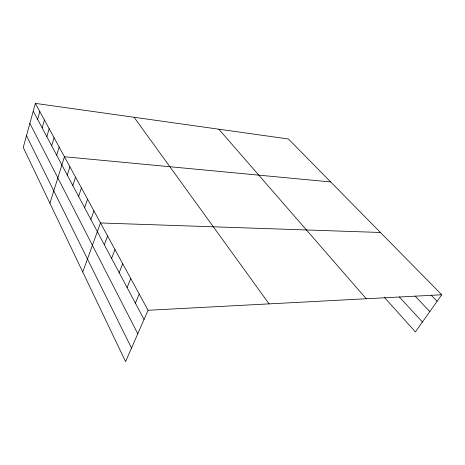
<?xml version="1.0" encoding="UTF-8"?>
<svg xmlns="http://www.w3.org/2000/svg" width="465" height="465" viewBox="0 0 465 465"><rect width="100%" height="100%" fill="white"/><g stroke="black" fill="none" stroke-linecap="round" stroke-linejoin="round"><path stroke-width="0.7" d="M35.375 103.387L23.25 147.446L125.567 361.613L148.062 310.277L35.375 103.387L288.405 138.983L441.75 294.764L415.39 331.911L384.166 297.118M37.624 119.383L39.821 111.548M42.146 127.892L44.413 119.982M46.831 136.687L49.162 128.7M51.673 145.789L54.08 137.727M56.684 155.211L59.165 147.068M49.924 203.275L64.437 156.746L330.702 181.955M67.251 175.073L69.901 166.772M72.825 185.552L75.562 177.177M78.614 196.428L81.445 187.97M84.624 207.721L87.554 199.189M90.867 219.457L93.901 210.843M82.753 271.996L100.504 222.968L380.44 232.477M104.323 244.753L107.595 235.982M111.588 258.406L114.989 249.554M119.174 272.659L122.708 263.731M127.096 287.55L130.775 278.547M135.379 303.122L139.221 294.043M148.062 310.277L441.75 294.764M431.16 295.159L437.112 301.303M415.169 296.106L429.8 311.608M399.359 296.937L422.418 322.007M218.835 129.194L366.251 298.751M134.089 117.273L269.101 303.883M33.242 111.147L144.051 319.426M29.876 123.365L137.78 333.742M26.482 135.704L131.502 348.076"/></g></svg>
